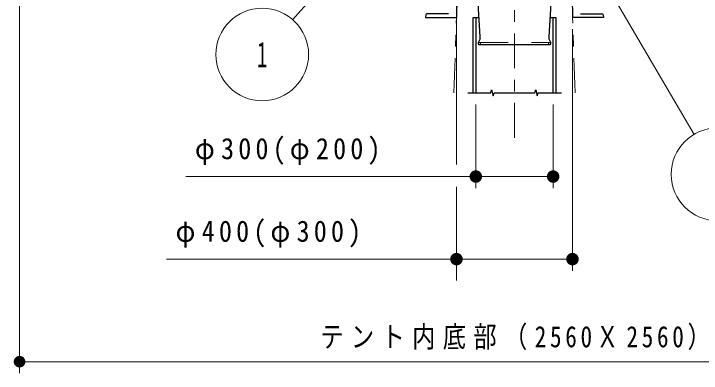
# Model space of a CAD drawing. Units: millimetres on the paper. Extents: x -385 to 0, y -297 to 267.
# Drawn here: x -353.5 to -294.2, y 142.3 to 173.3 of the extents above; entities that cross this region are included whole.
import ezdxf
from ezdxf.enums import TextEntityAlignment as Align

# ---------------------------------------------------------------- set-up
doc = ezdxf.new("R2010")
doc.units = ezdxf.units.MM
for name, pattern in [('USER1', [4.5, 2.5, -2]), ('USER2', [6, 3, -1, 1, -1]), ('USER3', [8, 3, -1, 1, -1, 1, -1])]:
    doc.linetypes.add(name, pattern=pattern)
doc.layers.add('LY_3', color=7, linetype='Continuous', lineweight=25)
doc.styles.add('ＭＳ ゴシック', font='')
doc.styles.get('ＭＳ ゴシック').set_extended_font_data('MS Gothic')

# ---------------------------------------------------------------- blocks, each defined once
blk = doc.blocks.new('filled_dot')
at = {"color": 0, "linetype": 'Continuous', "lineweight": -2, "const_width": 1.25}
blk.add_lwpolyline([(-0.625, 0, 1), (0.625, 0, 1)], format="xyb", close=True, dxfattribs=at)

msp = doc.modelspace()

# ---------------------------------------------------------------- linework, layer by layer
at = {"layer": 'LY_3', "color": 110, "linetype": 'USER2', "lineweight": 13}
msp.add_line((-310.342, 162.648), (-310.342, 208.789), dxfattribs=at)
at = {"layer": 'LY_3', "lineweight": 13}
for p, q in [((-319.054, 184.682), (-329.453, 172.838)), ((-303.676, 178.01), (-294.85, 162.94)), ((-353.008, 177.013), (-353.008, 142.329)), ((-315.342, 177.013), (-315.342, 160.329)), ((-305.342, 172.013), (-305.342, 151.174)), ((-313.675, 165.527), (-313.675, 158.3)), ((-307.008, 165.527), (-307.008, 158.3)), ((-307.008, 159.3), (-338.663, 159.3)), ((-315.342, 158.401), (-315.342, 151.174)), ((-315.342, 158.329), (-315.342, 150.329)), ((-305.342, 152.174), (-340.329, 152.174)), ((-267.675, 143.329), (-353.008, 143.329))]:
    msp.add_line(p, q, dxfattribs=at)
at = {"layer": 'LY_3'}
for p, q in [((-313.314, 171.346), (-313.699, 178.013)), ((-306.984, 178.013), (-307.37, 171.346)), ((-315.279, 175.783), (-315.342, 173.013)), ((-305.405, 175.783), (-305.342, 173.013)), ((-317.984, 173.256), (-318.008, 173.013)), ((-316.036, 173.346), (-317.884, 173.346)), ((-304.647, 173.346), (-302.799, 173.346)), ((-302.699, 173.256), (-302.675, 173.013)), ((-318.008, 173.013), (-315.342, 173.013)), ((-313.908, 166.527), (-313.908, 173.013)), ((-313.908, 173.013), (-313.675, 173.013)), ((-313.675, 173.013), (-313.41, 173.013)), ((-313.675, 173.013), (-313.675, 166.527)), ((-307.273, 173.013), (-307.008, 173.013)), ((-307.008, 166.527), (-307.008, 173.013)), ((-307.008, 173.013), (-306.775, 173.013)), ((-306.775, 173.013), (-306.775, 166.527)), ((-302.675, 173.013), (-305.342, 173.013)), ((-313.304, 171.179), (-313.314, 171.346)), ((-307.37, 171.346), (-307.379, 171.179)), ((-313.304, 171.179), (-313.471, 170.822)), ((-307.379, 171.179), (-307.212, 170.822)), ((-313.381, 170.679), (-307.302, 170.679)), ((-312.38, 166.527), (-312.311, 166.785)), ((-312.311, 166.785), (-312.173, 166.269)), ((-308.58, 166.527), (-308.511, 166.785)), ((-308.511, 166.785), (-308.373, 166.269)), ((-314.363, 166.527), (-312.38, 166.527)), ((-312.173, 166.269), (-312.104, 166.527)), ((-312.104, 166.527), (-308.58, 166.527)), ((-308.373, 166.269), (-308.304, 166.527)), ((-308.304, 166.527), (-306.278, 166.527))]:
    msp.add_line(p, q, dxfattribs=at)
at = {"layer": 'LY_3', "color": 1, "linetype": 'USER3', "lineweight": 13}
for p, q in [((-315.577, 166.527), (-315.342, 173.013)), ((-305.106, 166.527), (-305.342, 173.013))]:
    msp.add_line(p, q, dxfattribs=at)
at = {"layer": 'LY_3', "color": 40, "linetype": 'USER1', "lineweight": 13}
msp.add_line((-313.381, 170.879), (-307.302, 170.879), dxfattribs=at)
at = {"layer": 'LY_3', "lineweight": 13}
for centre in [(-332.092, 169.833), (-292.829, 159.488)]:
    msp.add_circle(centre, 4, dxfattribs=at)
at = {"layer": 'LY_3'}
for centre, start, end in [((-317.884, 173.246), 90, 174.28941), ((-302.799, 173.246), 5.71059, 90), ((-313.381, 170.779), 154.89124, 270), ((-307.302, 170.779), 270, 25.10876)]:
    msp.add_arc(centre, 0.1, start, end, dxfattribs=at)
at = {"layer": 'LY_3', "color": 40, "linetype": 'USER1', "lineweight": 13}
for centre, start, end in [((-313.381, 170.779), 270, 156.92237), ((-307.302, 170.779), 25.10876, 271.17419)]:
    msp.add_arc(centre, 0.1, start, end, dxfattribs=at)

# ---------------------------------------------------------------- block references
at = {"layer": 'LY_3', "lineweight": 13}
for p, xscale, yscale in [((-313.675, 159.3), 0.431, 0.431), ((-315.342, 152.174), 0.431, 0.431), ((-353.008, 143.329), 0.4, 0.4)]:
    msp.add_blockref('filled_dot', p, dxfattribs=dict(at, xscale=xscale, yscale=yscale))
at = {"layer": 'LY_3', "lineweight": 13, "xscale": 0.431, "yscale": 0.431, "rotation": 180}
for p in [(-307.008, 159.3), (-305.342, 152.174)]:
    msp.add_blockref('filled_dot', p, dxfattribs=at)

# ---------------------------------------------------------------- texts
at = {"layer": 'LY_3', "style": 'ＭＳ ゴシック', "width": 0.6}
msp.add_text('1', height=2.199, dxfattribs=at).set_placement((-332.092, 169.833), align=Align.MIDDLE_CENTER)
at = {"layer": 'LY_3', "char_height": 1.833, "attachment_point": 8, "style": 'ＭＳ ゴシック'}
for s, insert in [('\\T1.32;\\W0.9;φ300(φ200)', (-329.71, 160.3)), ('\\T1.32;\\W0.9;φ400(φ300)', (-331.377, 153.174)), ('\\T1.32;\\W0.8;テント内底部（2560Ｘ2560）', (-309.932, 144.329))]:
    msp.add_mtext(s, dxfattribs=dict(at, insert=insert))

doc.saveas('drawing.dxf')
